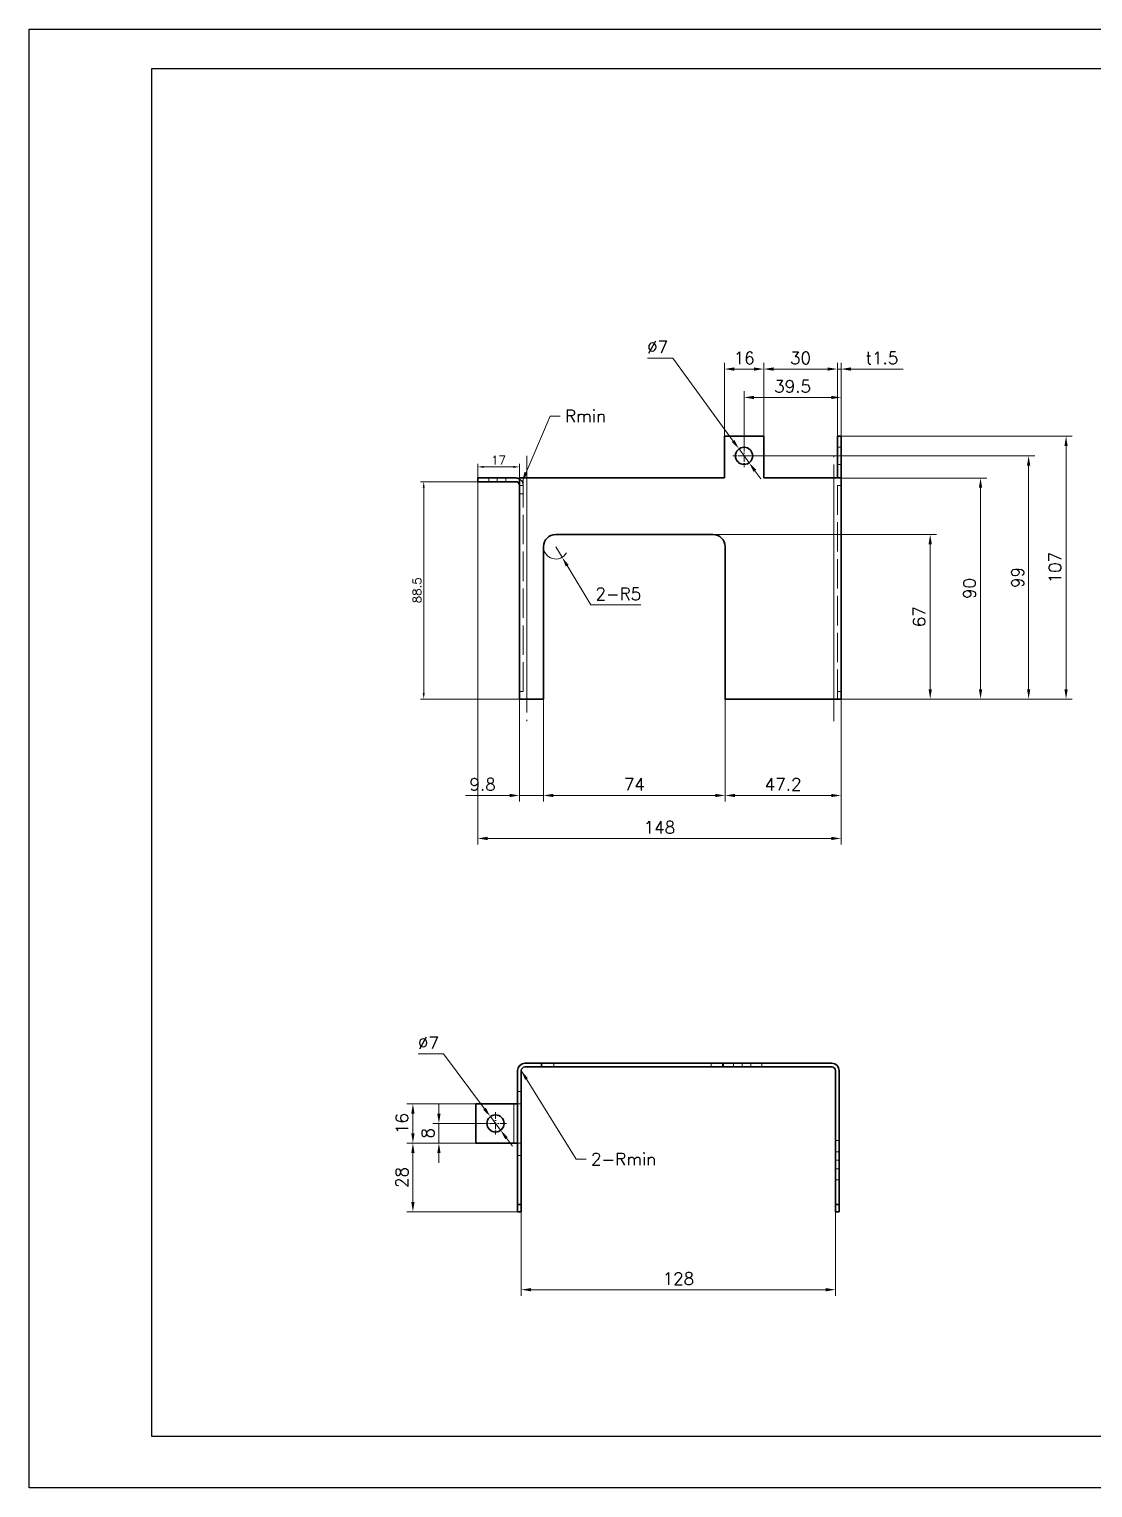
# Model space of a CAD drawing. Extents: x 337 to 133961, y -16604 to 10647.
# Drawn here: x 57967 to 58400, y 3892 to 4486 of the extents above; entities that cross this region are included whole.
import ezdxf
from ezdxf.enums import TextEntityAlignment as Align

# ---------------------------------------------------------------- set-up
doc = ezdxf.new("R2010")
doc.units = 0
for name, pattern in [('CENTER2', [28.575, 19.05, -3.175, 3.175, -3.175]), ('DASHDOT', [18.5, 12, -3, 0.5, -3]), ('DASHED', [15, 12, -3]), ('HIDDEN2', [4.7625, 3.175, -1.5875])]:
    doc.linetypes.add(name, pattern=pattern)
doc.layers.get('0').update_dxf_attribs({"linetype": 'CONTINUOUS'})
doc.layers.get('Defpoints').update_dxf_attribs({"linetype": 'CONTINUOUS'})
doc.layers.add('A3', color=7, linetype='CONTINUOUS')
for name, color, linetype, lineweight in [('DIM', 71, 'CONTINUOUS', 13), ('中心线', 2, 'CENTER2', 13), ('虚线', 1, 'HIDDEN2', 13)]:
    doc.layers.add(name, color=color, linetype=linetype, lineweight=lineweight)
doc.styles.add('CH-1', font='FSGB2312.ttf', dxfattribs={"height": 3})
doc.styles.get("Standard").update_dxf_attribs({"font": 'txt.shx', "bigfont": 'bigfont.shx'})
doc.dimstyles.new('副本1', dxfattribs={"dimtxt": 3.5, "dimasz": 2.5, "dimexe": 1.25, "dimexo": 0, "dimgap": 1, "dimtad": 1, "dimdsep": 46, "dimtxsty": 'Standard', "dimcen": 0, "dimclrd": 3, "dimclre": 3, "dimclrt": 1, "dimadec": 1, "dimazin": 2, "dimtfac": 1, "dimtmove": 0, "dimatfit": 3, "dimfxl": 0, "dimtolj": 1, "dimlwd": -1, "dimlwe": -1, "dimarcsym": 0})
doc.dimstyles.new('副本2', dxfattribs={"dimscale": 2, "dimtxt": 2.5, "dimasz": 2, "dimexe": 1.25, "dimexo": 0, "dimgap": 1, "dimtad": 1, "dimdsep": 46, "dimtxsty": 'Standard', "dimcen": 0, "dimclrd": 3, "dimclre": 3, "dimclrt": 1, "dimadec": 1, "dimazin": 2, "dimtfac": 1, "dimtmove": 0, "dimatfit": 3, "dimfxl": 0, "dimtolj": 1, "dimlwd": -1, "dimlwe": -1, "dimarcsym": 0})
doc.dimstyles.new('副本2$0', dxfattribs={"dimscale": 2, "dimtxt": 2.5, "dimasz": 2, "dimexe": 1.25, "dimexo": 0, "dimgap": 1, "dimtad": 1, "dimdsep": 46, "dimtxsty": 'Standard', "dimcen": 0, "dimclrd": 3, "dimclre": 3, "dimclrt": 1, "dimadec": 1, "dimazin": 2, "dimtfac": 1, "dimtmove": 0, "dimatfit": 3, "dimfxl": 0, "dimtolj": 1, "dimlwd": -1, "dimlwe": -1, "dimarcsym": 0})
doc.dimstyles.new('副本2$3', dxfattribs={"dimscale": 2, "dimtxt": 2.5, "dimasz": 2, "dimexe": 1.25, "dimexo": 0, "dimgap": 1, "dimtad": 1, "dimtoh": 1, "dimdsep": 46, "dimtxsty": 'Standard', "dimcen": 0, "dimclrd": 3, "dimclre": 3, "dimclrt": 1, "dimadec": 1, "dimazin": 2, "dimtfac": 1, "dimtmove": 0, "dimatfit": 3, "dimfxl": 0, "dimtolj": 1, "dimlwd": -1, "dimlwe": -1, "dimarcsym": 0})
doc.dimstyles.new('副本2$4', dxfattribs={"dimscale": 2, "dimtxt": 2.5, "dimasz": 2, "dimexe": 1.25, "dimexo": 0, "dimgap": 1, "dimtad": 1, "dimtoh": 1, "dimdsep": 46, "dimtxsty": 'Standard', "dimcen": 0, "dimclrd": 3, "dimclre": 3, "dimclrt": 1, "dimadec": 1, "dimazin": 2, "dimtfac": 1, "dimtmove": 0, "dimatfit": 3, "dimfxl": 0, "dimtolj": 1, "dimlwd": -1, "dimlwe": -1, "dimarcsym": 0})

# ---------------------------------------------------------------- blocks, each defined once
blk = doc.blocks.new('A$C2CD672AE')
for p, q in [((-218.5, -289), (-218.5, 8)), ((-218.5, 8), (201.5, 8)), ((201.5, 8), (201.5, -289)), ((-193.5, 0), (193.5, 0)), ((-193.5, -278.55), (-193.5, 0)), ((16.5, -16.21), (16.5, 0)), ((21.57, 0), (21.57, -16.21)), ((69.95, 0), (181.5, 0)), ((69.95, 0), (181.5, 0)), ((69.95, 0), (181.5, 0)), ((69.95, 0), (181.5, 0)), ((193.5, 0), (193.5, -278.55)), ((101.05, 0), (101.05, -16.21)), ((101.05, 0), (101.05, -16.21)), ((101.05, 0), (101.05, -16.21)), ((101.05, 0), (101.05, -16.21)), ((101.05, 0), (101.05, -16.21)), ((116.05, 0), (116.05, -16.21)), ((116.05, 0), (116.05, -16.21)), ((116.05, 0), (116.05, -16.21)), ((116.05, 0), (116.05, -16.21)), ((116.05, 0), (116.05, -16.21)), ((128.05, 0), (128.05, -16.21)), ((128.05, 0), (128.05, -16.21)), ((128.05, 0), (128.05, -16.21)), ((128.05, 0), (128.05, -16.21)), ((128.05, 0), (128.05, -16.21)), ((140.05, -16.21), (140.05, 0)), ((16.5, -11.14), (19.04, -6.07)), ((16.5, -6.07), (128.05, -6.07)), ((16.5, -6.07), (128.05, -6.07)), ((16.5, -6.07), (128.05, -6.07)), ((16.5, -6.07), (128.05, -6.07)), ((19.04, -6.07), (21.57, -11.14)), ((128.05, -6.07), (140.05, -6.07)), ((128.05, -6.07), (140.05, -6.07)), ((128.05, -6.07), (140.05, -6.07)), ((128.05, -6.07), (193.5, -6.07)), ((16.5, -16.21), (19.04, -11.14)), ((16.5, -11.14), (128.05, -11.14)), ((16.5, -11.14), (128.05, -11.14)), ((16.5, -11.14), (128.05, -11.14)), ((16.5, -11.14), (128.05, -11.14)), ((19.04, -11.14), (21.57, -16.21)), ((16.5, -16.21), (140.05, -16.21)), ((140.05, -16.21), (16.5, -16.21)), ((16.5, -16.21), (140.05, -16.21)), ((16.5, -16.21), (193.5, -16.21)), ((193.5, -278.55), (-193.5, -278.55)), ((201.5, -289), (-218.5, -289))]:
    blk.add_line(p, q)
at = {"style": 'CH-1'}
for s, p in [('符号', (19.12, -1.91)), ('设 变 内 容', (62.89, -1.91)), ('日 期', (108.22, -2.16)), ('变更者', (122.43, -2.16)), ('锐角除去', (134.43, -1.63)), ('表面处理', (166.75, -1.61)), ('NO.', (19.39, -4.62)), ('REVISION', (63.16, -4.62)), ('DATE', (108.64, -4.87)), ('REVR', (122.85, -4.87)), ('C0.5', (134.43, -11.03))]:
    blk.add_text(s, height=1.775, dxfattribs=at).set_placement(p, align=Align.MIDDLE)
at = {"style": 'CH-1', "width": 0.7}
for s, p in [('ACUTE ANGLE', (134.43, -4.69)), ('SURFACE TREATMENT', (166.75, -4.68))]:
    blk.add_text(s, height=1.7746, dxfattribs=at).set_placement(p, align=Align.MIDDLE)
blk = doc.blocks.new('*D274')
at = {"layer": 'Defpoints', "color": 0, "transparency": 16777216}
for p in [(58149.9, 4301.23), (58297.9, 4212.73), (58297.9, 4155.95)]:
    blk.add_point(p, dxfattribs=at)
at = {"layer": 'DIM', "color": 3, "transparency": 16777216}
for p, q in [((58149.9, 4301.23), (58149.9, 4153.45)), ((58297.9, 4212.73), (58297.9, 4153.45)), ((58153.9, 4155.95), (58293.9, 4155.95))]:
    blk.add_line(p, q, dxfattribs=at)
for points in [[(58153.9, 4156.61), (58153.9, 4155.28), (58149.9, 4155.95)], [(58293.9, 4156.61), (58293.9, 4155.28), (58297.9, 4155.95)]]:
    blk.add_solid(points, dxfattribs=at)
at = {"layer": 'DIM', "color": 1, "transparency": 16777216, "insert": (58223.9, 4160.45), "char_height": 5, "attachment_point": 5}
blk.add_mtext('\\A1;148', dxfattribs=at)
blk = doc.blocks.new('*D275')
at = {"layer": 'Defpoints', "color": 0, "transparency": 16777216}
for p in [(58250.7, 4212.73), (58297.9, 4212.73), (58297.9, 4173.44)]:
    blk.add_point(p, dxfattribs=at)
at = {"layer": 'DIM', "color": 3, "transparency": 16777216}
for p, q in [((58250.7, 4212.73), (58250.7, 4170.94)), ((58297.9, 4212.73), (58297.9, 4170.94)), ((58254.7, 4173.44), (58293.9, 4173.44))]:
    blk.add_line(p, q, dxfattribs=at)
for points in [[(58254.7, 4174.11), (58254.7, 4172.78), (58250.7, 4173.44)], [(58293.9, 4174.11), (58293.9, 4172.78), (58297.9, 4173.44)]]:
    blk.add_solid(points, dxfattribs=at)
at = {"layer": 'DIM', "color": 1, "transparency": 16777216, "insert": (58274.3, 4177.94), "char_height": 5, "attachment_point": 5}
blk.add_mtext('\\A1;47.2', dxfattribs=at)
blk = doc.blocks.new('*D276')
at = {"layer": 'Defpoints', "color": 0, "transparency": 16777216}
for p in [(58176.7, 4212.73), (58250.7, 4212.73), (58176.7, 4173.44)]:
    blk.add_point(p, dxfattribs=at)
at = {"layer": 'DIM', "color": 3, "transparency": 16777216}
for p, q in [((58176.7, 4212.73), (58176.7, 4170.94)), ((58250.7, 4212.73), (58250.7, 4170.94)), ((58246.7, 4173.44), (58180.7, 4173.44))]:
    blk.add_line(p, q, dxfattribs=at)
for points in [[(58180.7, 4174.11), (58180.7, 4172.78), (58176.7, 4173.44)], [(58246.7, 4174.11), (58246.7, 4172.78), (58250.7, 4173.44)]]:
    blk.add_solid(points, dxfattribs=at)
at = {"layer": 'DIM', "color": 1, "transparency": 16777216, "insert": (58213.7, 4177.94), "char_height": 5, "attachment_point": 5}
blk.add_mtext('\\A1;74', dxfattribs=at)
blk = doc.blocks.new('*D277')
at = {"layer": 'Defpoints', "color": 0, "transparency": 16777216}
for p in [(58166.9, 4212.73), (58176.7, 4212.73), (58166.9, 4173.44)]:
    blk.add_point(p, dxfattribs=at)
at = {"layer": 'DIM', "color": 3, "transparency": 16777216}
for p, q in [((58166.9, 4212.73), (58166.9, 4170.94)), ((58176.7, 4212.73), (58176.7, 4170.94)), ((58162.9, 4173.44), (58144.9, 4173.44)), ((58176.7, 4173.44), (58166.9, 4173.44)), ((58180.7, 4173.44), (58184.7, 4173.44))]:
    blk.add_line(p, q, dxfattribs=at)
for points in [[(58162.9, 4174.11), (58162.9, 4172.78), (58166.9, 4173.44)], [(58180.7, 4174.11), (58180.7, 4172.78), (58176.7, 4173.44)]]:
    blk.add_solid(points, dxfattribs=at)
at = {"layer": 'DIM', "color": 1, "transparency": 16777216, "insert": (58151.9, 4177.94), "char_height": 5, "attachment_point": 5}
blk.add_mtext('\\A1;9.8', dxfattribs=at)
blk = doc.blocks.new('*D278')
at = {"layer": 'Defpoints', "color": 0, "transparency": 16777216}
for p in [(58297.9, 4319.73), (58389.55, 4319.73), (58297.9, 4212.73)]:
    blk.add_point(p, dxfattribs=at)
at = {"layer": 'DIM', "color": 3, "transparency": 16777216}
for p, q in [((58297.9, 4319.73), (58392.05, 4319.73)), ((58389.55, 4216.73), (58389.55, 4315.73)), ((58297.9, 4212.73), (58392.05, 4212.73))]:
    blk.add_line(p, q, dxfattribs=at)
for points in [[(58388.88, 4315.73), (58390.21, 4315.73), (58389.55, 4319.73)], [(58388.88, 4216.73), (58390.21, 4216.73), (58389.55, 4212.73)]]:
    blk.add_solid(points, dxfattribs=at)
at = {"layer": 'DIM', "color": 1, "transparency": 16777216, "insert": (58385.05, 4266.23), "char_height": 5, "attachment_point": 5, "rotation": 90}
blk.add_mtext('\\A1;107', dxfattribs=at)
blk = doc.blocks.new('*D279')
at = {"layer": 'Defpoints', "color": 0, "transparency": 16777216}
for p in [(58245.7, 4279.73), (58334.21, 4279.73), (58297.9, 4212.73)]:
    blk.add_point(p, dxfattribs=at)
at = {"layer": 'DIM', "color": 3, "transparency": 16777216}
for p, q in [((58245.7, 4279.73), (58336.71, 4279.73)), ((58334.21, 4216.73), (58334.21, 4275.73)), ((58297.9, 4212.73), (58336.71, 4212.73))]:
    blk.add_line(p, q, dxfattribs=at)
for points in [[(58333.55, 4275.73), (58334.88, 4275.73), (58334.21, 4279.73)], [(58333.55, 4216.73), (58334.88, 4216.73), (58334.21, 4212.73)]]:
    blk.add_solid(points, dxfattribs=at)
at = {"layer": 'DIM', "color": 1, "transparency": 16777216, "insert": (58329.71, 4246.23), "char_height": 5, "attachment_point": 5, "rotation": 90}
blk.add_mtext('\\A1;67', dxfattribs=at)
blk = doc.blocks.new('*D280')
at = {"layer": 'Defpoints', "color": 0, "transparency": 16777216}
for p in [(58297.9, 4347.1), (58296.4, 4319.73), (58297.9, 4319.73)]:
    blk.add_point(p, dxfattribs=at)
at = {"layer": 'DIM', "color": 3, "transparency": 16777216}
for p, q in [((58296.4, 4319.73), (58296.4, 4349.6)), ((58297.9, 4319.73), (58297.9, 4349.6)), ((58292.4, 4347.1), (58288.4, 4347.1)), ((58296.4, 4347.1), (58297.9, 4347.1)), ((58301.9, 4347.1), (58323.23, 4347.1))]:
    blk.add_line(p, q, dxfattribs=at)
for points in [[(58292.4, 4347.76), (58292.4, 4346.43), (58296.4, 4347.1)], [(58301.9, 4347.76), (58301.9, 4346.43), (58297.9, 4347.1)]]:
    blk.add_solid(points, dxfattribs=at)
at = {"layer": 'DIM', "color": 1, "transparency": 16777216, "insert": (58314.57, 4351.6), "char_height": 5, "attachment_point": 5}
blk.add_mtext('\\A1;t{\\Ftxt,bigfont|c134;1.5}', dxfattribs=at)
blk = doc.blocks.new('*D281')
at = {"layer": 'Defpoints', "color": 0, "transparency": 16777216}
for p in [(58266.4, 4347.1), (58266.4, 4319.73), (58296.4, 4319.73)]:
    blk.add_point(p, dxfattribs=at)
at = {"layer": 'DIM', "color": 3, "transparency": 16777216}
for p, q in [((58266.4, 4319.73), (58266.4, 4349.6)), ((58296.4, 4319.73), (58296.4, 4349.6)), ((58292.4, 4347.1), (58270.4, 4347.1))]:
    blk.add_line(p, q, dxfattribs=at)
for points in [[(58270.4, 4347.76), (58270.4, 4346.43), (58266.4, 4347.1)], [(58292.4, 4347.76), (58292.4, 4346.43), (58296.4, 4347.1)]]:
    blk.add_solid(points, dxfattribs=at)
at = {"layer": 'DIM', "color": 1, "transparency": 16777216, "insert": (58281.4, 4351.6), "char_height": 5, "attachment_point": 5}
blk.add_mtext('\\A1;30', dxfattribs=at)
blk = doc.blocks.new('*D282')
at = {"layer": 'Defpoints', "color": 0, "transparency": 16777216}
for p in [(58250.4, 4347.1), (58250.4, 4319.73), (58266.4, 4319.73)]:
    blk.add_point(p, dxfattribs=at)
at = {"layer": 'DIM', "color": 3, "transparency": 16777216}
for p, q in [((58250.4, 4319.73), (58250.4, 4349.6)), ((58266.4, 4319.73), (58266.4, 4349.6)), ((58262.4, 4347.1), (58254.4, 4347.1))]:
    blk.add_line(p, q, dxfattribs=at)
for points in [[(58254.4, 4347.76), (58254.4, 4346.43), (58250.4, 4347.1)], [(58262.4, 4347.76), (58262.4, 4346.43), (58266.4, 4347.1)]]:
    blk.add_solid(points, dxfattribs=at)
at = {"layer": 'DIM', "color": 1, "transparency": 16777216, "insert": (58258.4, 4351.6), "char_height": 5, "attachment_point": 5}
blk.add_mtext('\\A1;16', dxfattribs=at)
blk = doc.blocks.new('*D283')
at = {"layer": 'Defpoints', "color": 0, "transparency": 16777216}
for p in [(58294.9, 4302.73), (58354.71, 4302.73), (58297.9, 4212.73)]:
    blk.add_point(p, dxfattribs=at)
at = {"layer": 'DIM', "color": 3, "transparency": 16777216}
for p, q in [((58294.9, 4302.73), (58357.21, 4302.73)), ((58354.71, 4216.73), (58354.71, 4298.73)), ((58297.9, 4212.73), (58357.21, 4212.73))]:
    blk.add_line(p, q, dxfattribs=at)
for points in [[(58354.04, 4298.73), (58355.38, 4298.73), (58354.71, 4302.73)], [(58354.04, 4216.73), (58355.38, 4216.73), (58354.71, 4212.73)]]:
    blk.add_solid(points, dxfattribs=at)
at = {"layer": 'DIM', "color": 1, "transparency": 16777216, "insert": (58350.21, 4257.73), "char_height": 5, "attachment_point": 5, "rotation": 90}
blk.add_mtext('\\A1;90', dxfattribs=at)
blk = doc.blocks.new('*D284')
at = {"layer": 'Defpoints', "color": 0, "transparency": 16777216}
for p in [(58181.7, 4274.73), (58184.28, 4270.45)]:
    blk.add_point(p, dxfattribs=at)
at = {"layer": 'DIM', "color": 3, "transparency": 16777216}
for p, q in [((58181.7, 4274.73), (58184.28, 4270.45)), ((58196.01, 4251.04), (58186.35, 4267.03)), ((58216.34, 4251.04), (58196.01, 4251.04))]:
    blk.add_line(p, q, dxfattribs=at)
blk.add_arc((58181.7, 4274.73), 5, 180, 329.77838, dxfattribs=at)
blk.add_solid([(58186.92, 4267.37), (58185.78, 4266.68), (58184.28, 4270.45)], dxfattribs=at)
at = {"layer": 'DIM', "color": 1, "transparency": 16777216, "insert": (58207.18, 4255.54), "char_height": 5, "attachment_point": 5}
blk.add_mtext('\\A1;2-{\\Ftxt,bigfont|c134;R5}', dxfattribs=at)
blk = doc.blocks.new('*D285')
at = {"layer": 'Defpoints', "color": 0, "transparency": 16777216}
for p in [(58258.4, 4335.53), (58297.9, 4319.73), (58258.4, 4316.28)]:
    blk.add_point(p, dxfattribs=at)
at = {"layer": 'DIM', "color": 3, "transparency": 16777216}
for p, q in [((58258.4, 4316.28), (58258.4, 4338.03)), ((58297.9, 4319.73), (58297.9, 4338.03)), ((58293.9, 4335.53), (58262.4, 4335.53))]:
    blk.add_line(p, q, dxfattribs=at)
for points in [[(58262.4, 4336.2), (58262.4, 4334.86), (58258.4, 4335.53)], [(58293.9, 4336.2), (58293.9, 4334.86), (58297.9, 4335.53)]]:
    blk.add_solid(points, dxfattribs=at)
at = {"layer": 'DIM', "color": 1, "transparency": 16777216, "insert": (58278.15, 4340.03), "char_height": 5, "attachment_point": 5}
blk.add_mtext('\\A1;39.5', dxfattribs=at)
blk = doc.blocks.new('*D286')
at = {"layer": 'Defpoints', "color": 0, "transparency": 16777216}
for p in [(58258.4, 4311.73), (58374.3, 4311.73), (58297.9, 4212.73)]:
    blk.add_point(p, dxfattribs=at)
at = {"layer": 'DIM', "color": 3, "transparency": 16777216}
for p, q in [((58258.4, 4311.73), (58376.8, 4311.73)), ((58374.3, 4216.73), (58374.3, 4307.73)), ((58297.9, 4212.73), (58376.8, 4212.73))]:
    blk.add_line(p, q, dxfattribs=at)
for points in [[(58373.64, 4307.73), (58374.97, 4307.73), (58374.3, 4311.73)], [(58373.64, 4216.73), (58374.97, 4216.73), (58374.3, 4212.73)]]:
    blk.add_solid(points, dxfattribs=at)
at = {"layer": 'DIM', "color": 1, "transparency": 16777216, "insert": (58369.8, 4262.23), "char_height": 5, "attachment_point": 5, "rotation": 90}
blk.add_mtext('\\A1;99', dxfattribs=at)
blk = doc.blocks.new('*D287')
at = {"layer": 'Defpoints', "color": 0, "transparency": 16777216}
for p in [(58256.34, 4314.56), (58260.46, 4308.9)]:
    blk.add_point(p, dxfattribs=at)
at = {"layer": 'DIM', "color": 3, "transparency": 16777216}
for p, q in [((58219.02, 4351.56), (58229.36, 4351.56)), ((58229.36, 4351.56), (58253.98, 4317.79)), ((58260.46, 4308.9), (58256.34, 4314.56)), ((58262.82, 4305.67), (58265.17, 4302.44))]:
    blk.add_line(p, q, dxfattribs=at)
for points in [[(58254.52, 4318.18), (58253.44, 4317.4), (58256.34, 4314.56)], [(58263.36, 4306.06), (58262.28, 4305.28), (58260.46, 4308.9)]]:
    blk.add_solid(points, dxfattribs=at)
at = {"layer": 'DIM', "color": 1, "transparency": 16777216, "insert": (58223.19, 4356.06), "char_height": 5, "attachment_point": 5}
blk.add_mtext('\\A1;∅7', dxfattribs=at)
blk = doc.blocks.new('*D291')
at = {"layer": 'Defpoints', "color": 0, "transparency": 16777216}
for p in [(58123.52, 4031.89), (58149.15, 4031.89), (58166.15, 4003.89)]:
    blk.add_point(p, dxfattribs=at)
at = {"layer": 'DIM', "color": 3, "transparency": 16777216}
for p, q in [((58149.15, 4031.89), (58121.02, 4031.89)), ((58123.52, 4007.89), (58123.52, 4027.89)), ((58166.15, 4003.89), (58121.02, 4003.89))]:
    blk.add_line(p, q, dxfattribs=at)
for points in [[(58122.85, 4027.89), (58124.19, 4027.89), (58123.52, 4031.89)], [(58122.85, 4007.89), (58124.19, 4007.89), (58123.52, 4003.89)]]:
    blk.add_solid(points, dxfattribs=at)
at = {"layer": 'DIM', "color": 1, "transparency": 16777216, "insert": (58119.02, 4017.89), "char_height": 5, "attachment_point": 5, "rotation": 90}
blk.add_mtext('\\A1;28', dxfattribs=at)
blk = doc.blocks.new('*D292')
at = {"layer": 'Defpoints', "color": 0, "transparency": 16777216}
for p in [(58123.52, 4047.89), (58149.15, 4047.89), (58149.15, 4031.89)]:
    blk.add_point(p, dxfattribs=at)
at = {"layer": 'DIM', "color": 3, "transparency": 16777216}
for p, q in [((58149.15, 4047.89), (58121.02, 4047.89)), ((58123.52, 4035.89), (58123.52, 4043.89)), ((58149.15, 4031.89), (58121.02, 4031.89))]:
    blk.add_line(p, q, dxfattribs=at)
for points in [[(58122.85, 4043.89), (58124.19, 4043.89), (58123.52, 4047.89)], [(58122.85, 4035.89), (58124.19, 4035.89), (58123.52, 4031.89)]]:
    blk.add_solid(points, dxfattribs=at)
at = {"layer": 'DIM', "color": 1, "transparency": 16777216, "insert": (58119.02, 4039.89), "char_height": 5, "attachment_point": 5, "rotation": 90}
blk.add_mtext('\\A1;16', dxfattribs=at)
blk = doc.blocks.new('*D293')
at = {"layer": 'Defpoints', "color": 0, "transparency": 16777216}
for p in [(58134.11, 4039.89), (58152.6, 4039.89), (58149.15, 4031.89)]:
    blk.add_point(p, dxfattribs=at)
at = {"layer": 'DIM', "color": 3, "transparency": 16777216}
for p, q in [((58134.11, 4043.89), (58134.11, 4047.89)), ((58152.6, 4039.89), (58131.61, 4039.89)), ((58134.11, 4031.89), (58134.11, 4039.89)), ((58149.15, 4031.89), (58131.61, 4031.89)), ((58134.11, 4027.89), (58134.11, 4023.89))]:
    blk.add_line(p, q, dxfattribs=at)
for points in [[(58133.44, 4043.89), (58134.77, 4043.89), (58134.11, 4039.89)], [(58133.44, 4027.89), (58134.77, 4027.89), (58134.11, 4031.89)]]:
    blk.add_solid(points, dxfattribs=at)
at = {"layer": 'DIM', "color": 1, "transparency": 16777216, "insert": (58129.61, 4035.89), "char_height": 5, "attachment_point": 5, "rotation": 90}
blk.add_mtext('\\A1;8', dxfattribs=at)
blk = doc.blocks.new('*D294')
at = {"layer": 'Defpoints', "color": 0, "transparency": 16777216}
for p in [(58155.05, 4042.69), (58159.24, 4037.09)]:
    blk.add_point(p, dxfattribs=at)
at = {"layer": 'DIM', "color": 3, "transparency": 16777216}
for p, q in [((58125.67, 4068.21), (58136, 4068.21)), ((58136, 4068.21), (58152.66, 4045.9)), ((58159.24, 4037.09), (58155.05, 4042.69)), ((58161.64, 4033.88), (58164.03, 4030.68))]:
    blk.add_line(p, q, dxfattribs=at)
for points in [[(58153.2, 4046.3), (58152.13, 4045.5), (58155.05, 4042.69)], [(58162.17, 4034.28), (58161.1, 4033.48), (58159.24, 4037.09)]]:
    blk.add_solid(points, dxfattribs=at)
at = {"layer": 'DIM', "color": 1, "transparency": 16777216, "insert": (58129.83, 4072.71), "char_height": 5, "attachment_point": 5}
blk.add_mtext('\\A1;∅7', dxfattribs=at)
blk = doc.blocks.new('*D297')
at = {"layer": 'Defpoints', "color": 0, "transparency": 16777216}
for p in [(58167.65, 4003.89), (58295.65, 4003.89), (58295.65, 3972.19)]:
    blk.add_point(p, dxfattribs=at)
at = {"layer": 'DIM', "color": 3, "transparency": 16777216}
for p, q in [((58167.65, 4003.89), (58167.65, 3969.69)), ((58295.65, 4003.89), (58295.65, 3969.69)), ((58171.65, 3972.19), (58291.65, 3972.19))]:
    blk.add_line(p, q, dxfattribs=at)
for points in [[(58171.65, 3972.86), (58171.65, 3971.52), (58167.65, 3972.19)], [(58291.65, 3972.86), (58291.65, 3971.52), (58295.65, 3972.19)]]:
    blk.add_solid(points, dxfattribs=at)
at = {"layer": 'DIM', "color": 1, "transparency": 16777216, "insert": (58231.65, 3976.69), "char_height": 5, "attachment_point": 5}
blk.add_mtext('\\A1;128', dxfattribs=at)
blk = doc.blocks.new('*D478')
at = {"layer": 'Defpoints', "color": 0, "transparency": 16777216}
for p in [(58165.4, 4301.23), (58127.92, 4212.73), (58166.9, 4212.73)]:
    blk.add_point(p, dxfattribs=at)
at = {"layer": 'DIM', "color": 3, "transparency": 16777216}
for p, q in [((58165.4, 4301.23), (58126.67, 4301.23)), ((58127.92, 4298.73), (58127.92, 4215.23)), ((58166.9, 4212.73), (58126.67, 4212.73))]:
    blk.add_line(p, q, dxfattribs=at)
for points in [[(58127.51, 4298.73), (58128.34, 4298.73), (58127.92, 4301.23)], [(58127.51, 4215.23), (58128.34, 4215.23), (58127.92, 4212.73)]]:
    blk.add_solid(points, dxfattribs=at)
at = {"layer": 'DIM', "color": 1, "transparency": 16777216, "insert": (58125.17, 4256.98), "char_height": 3.5, "attachment_point": 5, "rotation": 90}
blk.add_mtext('\\A1;88.5', dxfattribs=at)
blk = doc.blocks.new('*D479')
at = {"layer": 'Defpoints', "color": 0, "transparency": 16777216}
for p in [(58149.9, 4307.25), (58149.9, 4301.23), (58166.9, 4299.73)]:
    blk.add_point(p, dxfattribs=at)
at = {"layer": 'DIM', "color": 3, "transparency": 16777216}
for p, q in [((58149.9, 4301.23), (58149.9, 4308.5)), ((58164.4, 4307.25), (58152.4, 4307.25)), ((58166.9, 4299.73), (58166.9, 4308.5))]:
    blk.add_line(p, q, dxfattribs=at)
for points in [[(58152.4, 4307.66), (58152.4, 4306.83), (58149.9, 4307.25)], [(58164.4, 4307.66), (58164.4, 4306.83), (58166.9, 4307.25)]]:
    blk.add_solid(points, dxfattribs=at)
at = {"layer": 'DIM', "color": 1, "transparency": 16777216, "insert": (58158.4, 4310), "char_height": 3.5, "attachment_point": 5}
blk.add_mtext('\\A1;17', dxfattribs=at)

msp = doc.modelspace()

# ---------------------------------------------------------------- linework, layer by layer
at = {"color": 7, "lineweight": 35, "ltscale": 0.4}
for p, q in [((58250.399, 4319.732), (58266.399, 4319.732)), ((58149.149, 4047.89), (58149.149, 4031.89))]:
    msp.add_line(p, q, dxfattribs=at)
at = {"color": 7, "lineweight": 35, "ltscale": 0.425}
for p, q in [((58250.399, 4319.732), (58250.399, 4302.732)), ((58266.399, 4302.732), (58266.399, 4319.732)), ((58296.399, 4302.732), (58296.399, 4319.732)), ((58297.899, 4302.732), (58297.899, 4319.732))]:
    msp.add_line(p, q, dxfattribs=at)
at = {"color": 7, "lineweight": 35, "ltscale": 0.0375}
for p, q in [((58296.399, 4319.732), (58297.899, 4319.732)), ((58149.899, 4301.232), (58149.899, 4302.732)), ((58175.949, 4064.39), (58175.949, 4062.89)), ((58249.949, 4064.39), (58249.949, 4062.89)), ((58164.649, 4047.89), (58166.149, 4047.89)), ((58166.149, 4031.89), (58164.649, 4031.89)), ((58166.149, 4006.89), (58167.649, 4006.89)), ((58166.149, 4003.89), (58167.649, 4003.89)), ((58295.649, 4006.89), (58297.149, 4006.89)), ((58295.649, 4003.89), (58297.149, 4003.89))]:
    msp.add_line(p, q, dxfattribs=at)
at = {"color": 7, "lineweight": 35, "ltscale": 0.3875}
for p, q in [((58165.399, 4302.732), (58149.899, 4302.732)), ((58165.399, 4301.232), (58149.899, 4301.232)), ((58164.649, 4047.89), (58149.149, 4047.89)), ((58149.149, 4031.89), (58164.649, 4031.89)), ((58166.149, 4022.39), (58166.149, 4006.89)), ((58167.649, 4022.39), (58167.649, 4006.89))]:
    msp.add_line(p, q, dxfattribs=at)
at = {"color": 7, "lineweight": 35, "ltscale": 0.075}
for p, q in [((58166.899, 4302.732), (58169.899, 4302.732)), ((58297.899, 4302.732), (58294.899, 4302.732)), ((58166.899, 4212.732), (58169.899, 4212.732)), ((58297.899, 4212.732), (58294.899, 4212.732)), ((58166.149, 4003.89), (58166.149, 4006.89)), ((58167.649, 4006.89), (58167.649, 4003.89)), ((58295.649, 4006.89), (58295.649, 4003.89)), ((58297.149, 4006.89), (58297.149, 4003.89))]:
    msp.add_line(p, q, dxfattribs=at)
at = {"color": 7, "lineweight": 35}
for p, q in [((58166.899, 4302.732), (58166.899, 4212.732)), ((58169.899, 4302.732), (58250.399, 4302.732)), ((58266.399, 4302.732), (58294.899, 4302.732)), ((58297.899, 4212.732), (58297.899, 4302.732)), ((58181.699, 4279.732), (58245.699, 4279.732)), ((58176.699, 4274.732), (58176.699, 4212.732)), ((58250.699, 4212.732), (58250.699, 4274.732)), ((58250.699, 4212.732), (58294.899, 4212.732)), ((58180.949, 4064.39), (58244.949, 4064.39)), ((58249.949, 4064.39), (58294.149, 4064.39)), ((58166.149, 4061.39), (58166.149, 4022.39)), ((58167.649, 4061.39), (58167.649, 4022.39)), ((58180.949, 4062.89), (58244.949, 4062.89)), ((58249.949, 4062.89), (58294.149, 4062.89)), ((58295.649, 4061.39), (58295.649, 4006.89)), ((58297.149, 4061.39), (58297.149, 4006.89))]:
    msp.add_line(p, q, dxfattribs=at)
at = {"color": 7, "lineweight": 13}
for p, q in [((58169.899, 4302.732), (58169.899, 4212.732)), ((58294.899, 4212.732), (58294.899, 4302.732))]:
    msp.add_line(p, q, dxfattribs=at)
at = {"color": 7, "lineweight": 35, "ltscale": 0.17}
for p, q in [((58176.699, 4212.732), (58169.899, 4212.732)), ((58175.949, 4064.39), (58169.149, 4064.39)), ((58169.149, 4062.89), (58175.949, 4062.89))]:
    msp.add_line(p, q, dxfattribs=at)
at = {"color": 7, "lineweight": 35, "ltscale": 0.125}
for p, q in [((58180.949, 4064.39), (58175.949, 4064.39)), ((58249.949, 4064.39), (58244.949, 4064.39)), ((58175.949, 4062.89), (58180.949, 4062.89)), ((58244.949, 4062.89), (58249.949, 4062.89))]:
    msp.add_line(p, q, dxfattribs=at)
at = {"color": 7, "lineweight": 13, "ltscale": 0.0375}
for p, q in [((58180.949, 4064.39), (58180.949, 4062.89)), ((58244.949, 4064.39), (58244.949, 4062.89))]:
    msp.add_line(p, q, dxfattribs=at)
at = {"color": 7, "lineweight": 13, "ltscale": 0.4}
msp.add_line((58164.649, 4047.89), (58164.649, 4031.89), dxfattribs=at)
at = {"color": 7, "lineweight": 35}
for centre in [(58258.399, 4311.732), (58157.149, 4039.89)]:
    msp.add_circle(centre, 3.5, dxfattribs=at)
for centre, radius, start, end in [((58165.399, 4299.732), 3, 60.000203, 90), ((58165.399, 4299.732), 1.5, 0, 90), ((58181.699, 4274.732), 5, 90, 180), ((58245.699, 4274.732), 5, 0, 90), ((58169.149, 4061.39), 3, 90, 180), ((58294.149, 4061.39), 3, 0, 90), ((58169.149, 4061.39), 1.5, 90, 180), ((58294.149, 4061.39), 1.5, 0, 90)]:
    msp.add_arc(centre, radius, start, end, dxfattribs=at)
at = {"layer": 'A3'}
msp.add_lwpolyline([(57967.215, 4485.503), (58807.215, 4485.503), (58807.215, 3891.503), (57967.215, 3891.503)], close=True, dxfattribs=at)
at = {"layer": '中心线', "linetype": 'DASHDOT', "lineweight": 13, "ltscale": 0.227499}
for p, q in [((58258.399, 4316.282), (58258.399, 4307.182)), ((58262.949, 4311.732), (58253.849, 4311.732)), ((58161.699, 4039.89), (58152.599, 4039.89))]:
    msp.add_line(p, q, dxfattribs=at)
at = {"layer": '中心线', "linetype": 'DASHDOT', "lineweight": 13}
for p, q in [((58169.899, 4311.732), (58169.899, 4203.731)), ((58294.899, 4203.732), (58294.899, 4311.732))]:
    msp.add_line(p, q, dxfattribs=at)
at = {"layer": '中心线', "linetype": 'DASHDOT', "lineweight": 13, "ltscale": 0.045016}
for p, q in [((58298.049, 4311.732), (58296.248, 4311.732)), ((58297.299, 4024.89), (58295.498, 4024.89))]:
    msp.add_line(p, q, dxfattribs=at)
at = {"layer": '中心线', "linetype": 'DASHDOT', "lineweight": 13, "ltscale": 0.045015}
for p, q in [((58157.899, 4302.882), (58157.899, 4301.081)), ((58180.949, 4064.54), (58180.949, 4062.739)), ((58244.949, 4064.54), (58244.949, 4062.739)), ((58257.649, 4064.54), (58257.649, 4062.739))]:
    msp.add_line(p, q, dxfattribs=at)
at = {"layer": '中心线', "linetype": 'DASHDOT', "lineweight": 13, "ltscale": 0.227501}
msp.add_line((58157.149, 4044.44), (58157.149, 4035.34), dxfattribs=at)
at = {"layer": '虚线', "linetype": 'DASHED', "lineweight": 13, "ltscale": 0.0375}
for p, q in [((58297.899, 4315.232), (58296.399, 4315.232)), ((58297.899, 4308.232), (58296.399, 4308.232)), ((58154.399, 4302.732), (58154.399, 4301.232)), ((58161.399, 4302.732), (58161.399, 4301.232)), ((58168.399, 4299.732), (58166.899, 4299.732)), ((58166.899, 4296.232), (58168.399, 4296.232)), ((58297.899, 4299.732), (58296.399, 4299.732)), ((58166.899, 4215.732), (58168.399, 4215.732)), ((58296.399, 4215.732), (58297.899, 4215.732)), ((58249.649, 4064.39), (58249.649, 4062.89)), ((58254.149, 4064.39), (58254.149, 4062.89)), ((58261.149, 4064.39), (58261.149, 4062.89)), ((58265.649, 4064.39), (58265.649, 4062.89)), ((58166.149, 4052.89), (58167.649, 4052.89)), ((58167.649, 4047.89), (58166.149, 4047.89)), ((58167.649, 4031.89), (58166.149, 4031.89)), ((58295.649, 4032.89), (58297.149, 4032.89)), ((58297.149, 4028.39), (58295.649, 4028.39)), ((58166.149, 4026.89), (58167.649, 4026.89)), ((58297.149, 4021.39), (58295.649, 4021.39)), ((58295.649, 4016.89), (58297.149, 4016.89)), ((58167.649, 4006.89), (58166.149, 4006.89)), ((58297.149, 4006.89), (58295.649, 4006.89))]:
    msp.add_line(p, q, dxfattribs=at)
at = {"layer": '虚线', "linetype": 'DASHED', "lineweight": 13}
for p, q in [((58168.399, 4302.732), (58168.399, 4212.732)), ((58169.899, 4302.732), (58169.899, 4212.732)), ((58294.899, 4212.732), (58294.899, 4302.732)), ((58296.399, 4212.732), (58296.399, 4302.732))]:
    msp.add_line(p, q, dxfattribs=at)
at = {"layer": '虚线', "linetype": 'DASHED', "lineweight": 13, "ltscale": 0.4}
msp.add_line((58164.649, 4047.89), (58164.649, 4031.89), dxfattribs=at)
at = {"layer": '虚线', "linetype": 'DASHED', "lineweight": 13}
msp.add_arc((58165.399, 4299.732), 3, 0, 60.000203, dxfattribs=at)

# ---------------------------------------------------------------- block references
at = {"xscale": 2, "yscale": 2, "zscale": 2}
msp.add_blockref('A$C2CD672AE', (58404.215, 4469.503), dxfattribs=at)

# ---------------------------------------------------------------- texts
at = {"layer": 'DIM', "color": 1, "char_height": 5, "width": 626.0377, "attachment_point": 1}
for s, insert in [('\\A1;Rmin', (58185.442, 4330.442)), ('\\A1;2-Rmin', (58196.044, 4027.842))]:
    msp.add_mtext(s, dxfattribs=dict(at, insert=insert))

# ---------------------------------------------------------------- dimensions: what is measured, and where the dimension line sits
at = {"layer": 'DIM'}
for p1, p2, picture, middle in [((58260.461, 4308.904), (58256.337, 4314.56), '*D287', (58223.191, 4351.56)), ((58159.243, 4037.085), (58155.055, 4042.694), '*D294', (58129.833, 4068.212))]:
    dim = msp.add_diameter_dim_2p(p1=p1, p2=p2, dimstyle='副本2$3', dxfattribs=at)
    dim.commit()
    dim.dimension.update_dxf_attribs({"geometry": picture, "text_midpoint": middle, "dimtype": 163})
for base, p1, p2, picture, middle in [((58250.399, 4347.097), (58266.399, 4319.732), (58250.399, 4319.732), '*D282', (58258.399, 4351.597)), ((58266.399, 4347.097), (58296.399, 4319.732), (58266.399, 4319.732), '*D281', (58281.399, 4351.597)), ((58258.399, 4335.531), (58297.899, 4319.732), (58258.399, 4316.282), '*D285', (58278.149, 4340.031)), ((58297.899, 4155.947), (58149.899, 4301.232), (58297.899, 4212.732), '*D274', (58223.899, 4160.447)), ((58166.899, 4173.444), (58176.699, 4212.732), (58166.899, 4212.732), '*D277', (58151.899, 4177.944)), ((58176.699, 4173.444), (58250.699, 4212.732), (58176.699, 4212.732), '*D276', (58213.699, 4177.944)), ((58297.899, 4173.444), (58250.699, 4212.732), (58297.899, 4212.732), '*D275', (58274.299, 4177.944)), ((58295.649, 3972.191), (58167.649, 4003.89), (58295.649, 4003.89), '*D297', (58231.649, 3976.691))]:
    dim = msp.add_linear_dim(base=base, p1=p1, p2=p2, dimstyle='副本2$0', dxfattribs=at)
    dim.commit()
    dim.dimension.update_dxf_attribs({"geometry": picture, "text_midpoint": middle})
dim = msp.add_linear_dim(base=(58297.899, 4347.097), p1=(58296.399, 4319.732), p2=(58297.899, 4319.732), text='t{\\Ftxt,bigfont|c134;<>}', dimstyle='副本2$0', dxfattribs=at)
dim.commit()
dim.dimension.update_dxf_attribs({"geometry": '*D280', "text_midpoint": (58314.565, 4351.597)})
for base, p1, p2, picture, middle in [((58389.546, 4319.732), (58297.899, 4212.732), (58297.899, 4319.732), '*D278', (58385.046, 4266.232)), ((58374.303, 4311.732), (58297.899, 4212.732), (58258.399, 4311.732), '*D286', (58369.803, 4262.232)), ((58354.71, 4302.732), (58297.899, 4212.732), (58294.899, 4302.732), '*D283', (58350.21, 4257.732)), ((58334.212, 4279.732), (58297.899, 4212.732), (58245.699, 4279.732), '*D279', (58329.712, 4246.232)), ((58123.518, 4047.89), (58149.149, 4031.89), (58149.149, 4047.89), '*D292', (58119.018, 4039.89)), ((58134.106, 4039.89), (58149.149, 4031.89), (58152.599, 4039.89), '*D293', (58129.606, 4035.89)), ((58123.518, 4031.89), (58166.149, 4003.89), (58149.149, 4031.89), '*D291', (58119.018, 4017.89))]:
    dim = msp.add_linear_dim(base=base, p1=p1, p2=p2, angle=90, dimstyle='副本2$0', dxfattribs=at)
    dim.commit()
    dim.dimension.update_dxf_attribs({"geometry": picture, "text_midpoint": middle})
at = {"layer": 'DIM', "color": 1}
dim = msp.add_linear_dim(base=(58149.899, 4307.247), p1=(58166.899, 4299.732), p2=(58149.899, 4301.232), dimstyle='副本1', dxfattribs=at)
dim.commit()
dim.dimension.update_dxf_attribs({"geometry": '*D479', "text_midpoint": (58158.399, 4309.997)})
dim = msp.add_linear_dim(base=(58127.923, 4212.732), p1=(58165.399, 4301.232), p2=(58166.899, 4212.732), angle=90, dimstyle='副本1', dxfattribs=at)
dim.commit()
dim.dimension.update_dxf_attribs({"geometry": '*D478', "text_midpoint": (58125.173, 4256.982)})
at = {"layer": 'DIM'}
dim = msp.add_radius_dim(center=(58181.699, 4274.732), mpoint=(58184.284, 4270.452), text='2-{\\Ftxt,bigfont|c134;<>}', dimstyle='副本2$4', dxfattribs=at)
dim.commit()
dim.dimension.update_dxf_attribs({"geometry": '*D284', "text_midpoint": (58207.177, 4251.035), "dimtype": 164})

# ---------------------------------------------------------------- leaders
at = {"layer": 'DIM', "annotation_type": 0, "has_hookline": 1, "hookline_direction": 0}
for points, text_width in [([(58167.997, 4301.232), (58179.442, 4327.942), (58183.442, 4327.942)], 15), ([(58167.649, 4061.39), (58190.044, 4025.342), (58194.044, 4025.342)], 25)]:
    msp.add_leader(points, dimstyle='副本2', override={"dimgap": 1, "dimtad": 0}, dxfattribs=dict(at, text_width=text_width))

doc.saveas('drawing.dxf')
